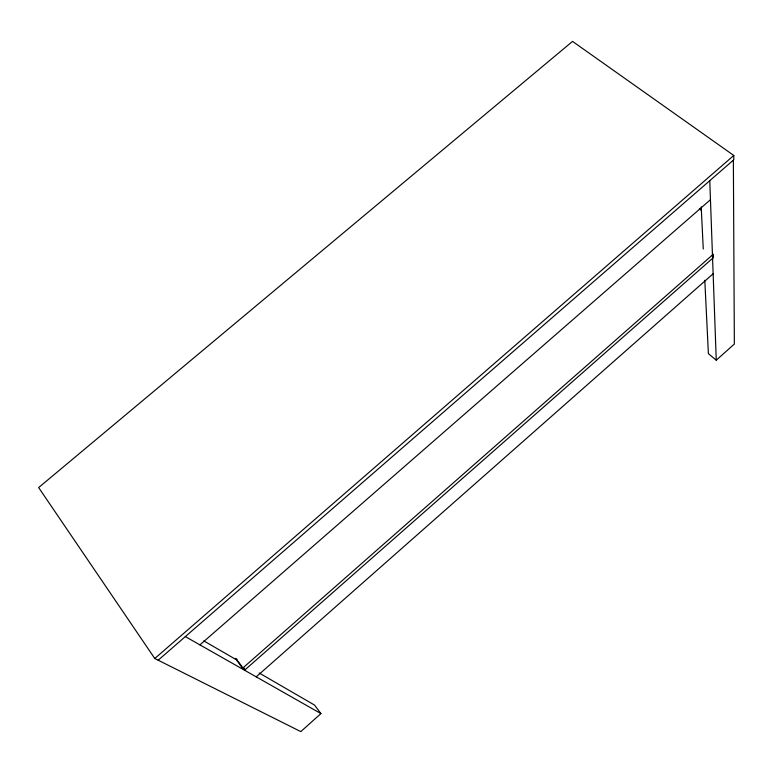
<?xml version="1.0" encoding="UTF-8"?>
<svg xmlns="http://www.w3.org/2000/svg" width="773" height="773" viewBox="0 0 773 773"><rect width="100%" height="100%" fill="white"/><g stroke="black" fill="none" stroke-linecap="round" stroke-linejoin="round"><path stroke-width="1.16" d="M259.168 672.983L314.514 705.063L320.93 713.605L300.794 731.606L154.784 658.519L38.65 487.579L572.542 41.394L733.79 155.47L733.809 159.779L158.175 660.219M704.802 280.28L708.397 353.667L716.262 360.199L734.35 344.033L733.364 160.166M256.211 676.848L713.131 273.787M237.089 659.369L235.369 658.364L242.548 668.268L713.353 254.182L713.469 257.573L244.558 670.23L238.045 661.263M199.927 644.875L710.455 199.705M154.784 658.519L733.79 155.47M185.346 636.594L320.93 713.605M242.548 668.268L245.118 669.737L243.814 667.94M203.811 640.894L237.234 660.268M699.323 208.845L701.256 210.295M701.208 206.893L703.266 249.003M709.769 180.679L716.262 360.199"/></g></svg>
